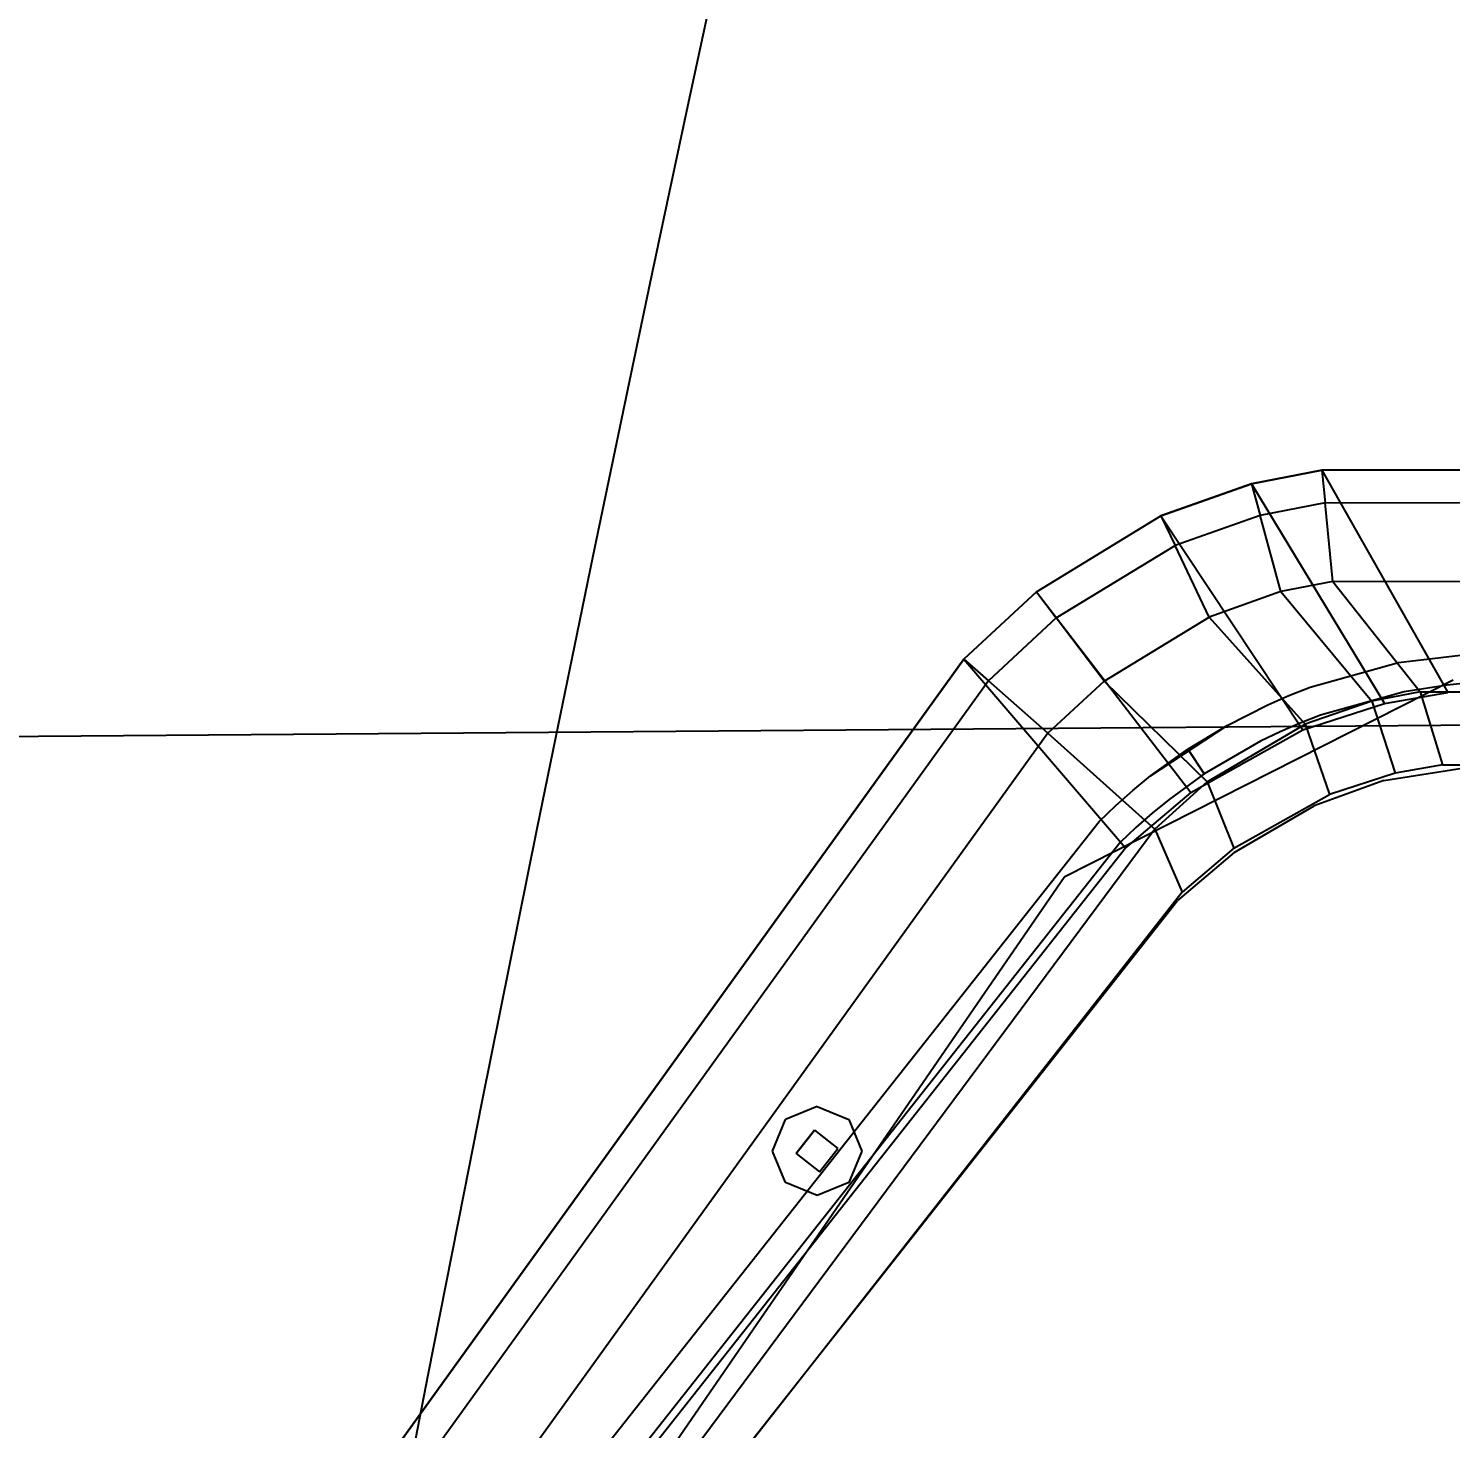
# Model space of a CAD drawing. Extents: x 11992 to 29481, y -6727 to 6811.
# Drawn here: x 19428.4 to 19619.9, y -3030.1 to -2841.5 of the extents above; entities that cross this region are included whole.
import ezdxf

# ---------------------------------------------------------------- set-up
doc = ezdxf.new("R2010")
doc.units = 0
doc.header["$MEASUREMENT"] = 0
doc.layers.get('0').update_dxf_attribs({"color": 8, "linetype": 'CONTINUOUS'})
doc.layers.add('zoylight 5回路', color=4, linetype='CONTINUOUS')

msp = doc.modelspace()

# ---------------------------------------------------------------- linework, layer by layer
for p, q in [((19940.31, -2900.44, -621.44), (19602.58, -2900.99, -621.44)), ((19602.58, -2900.99, -636.44), (19940.31, -2900.44, -636.44)), ((19940.31, -2900.44, -1059.44), (19602.58, -2900.99, -1059.44)), ((19602.58, -2900.99, -1074.44), (19940.31, -2900.44, -1074.44)), ((19940.31, -2900.44, -1497.44), (19602.58, -2900.99, -1497.44)), ((19602.58, -2900.99, -1512.44), (19940.31, -2900.44, -1512.44)), ((19940.31, -2900.44, -1935.44), (19602.58, -2900.99, -1935.44)), ((19602.58, -2900.99, -1950.44), (19940.31, -2900.44, -1950.44)), ((19593.11, -2902.83, -621.44), (19602.58, -2900.99, -621.44)), ((19602.58, -2900.99, -636.44), (19593.11, -2902.83, -636.44)), ((19593.11, -2902.83, -1059.44), (19602.58, -2900.99, -1059.44)), ((19602.58, -2900.99, -1074.44), (19593.11, -2902.83, -1074.44)), ((19593.11, -2902.83, -1497.44), (19602.58, -2900.99, -1497.44)), ((19602.58, -2900.99, -1512.44), (19593.11, -2902.83, -1512.44)), ((19593.11, -2902.83, -1935.44), (19602.58, -2900.99, -1935.44)), ((19602.58, -2900.99, -1950.44), (19593.11, -2902.83, -1950.44)), ((19602.58, -2900.99, -621.44), (19619.56, -2930.92, -621.44)), ((19602.58, -2900.99, -636.44), (19603.01, -2905.38, -647.04)), ((19602.58, -2900.99, -621.44), (19602.58, -2900.99, -636.44)), ((19602.58, -2900.99, -1059.44), (19619.56, -2930.92, -1059.44)), ((19602.58, -2900.99, -1074.44), (19603.01, -2905.38, -1085.04)), ((19602.58, -2900.99, -1059.44), (19602.58, -2900.99, -1074.44)), ((19602.58, -2900.99, -1497.44), (19619.56, -2930.92, -1497.44)), ((19602.58, -2900.99, -1512.44), (19603.01, -2905.38, -1523.04)), ((19602.58, -2900.99, -1497.44), (19602.58, -2900.99, -1512.44)), ((19602.58, -2900.99, -1935.44), (19619.56, -2930.92, -1935.44)), ((19602.58, -2900.99, -1950.44), (19603.01, -2905.38, -1961.04)), ((19602.58, -2900.99, -1935.44), (19602.58, -2900.99, -1950.44)), ((19580.92, -2907.15, -621.44), (19593.11, -2902.83, -621.44)), ((19593.11, -2902.83, -636.44), (19580.92, -2907.15, -636.44)), ((19580.92, -2907.15, -1059.44), (19593.11, -2902.83, -1059.44)), ((19593.11, -2902.83, -1074.44), (19580.92, -2907.15, -1074.44)), ((19580.92, -2907.15, -1497.44), (19593.11, -2902.83, -1497.44)), ((19593.11, -2902.83, -1512.44), (19580.92, -2907.15, -1512.44)), ((19580.92, -2907.15, -1935.44), (19593.11, -2902.83, -1935.44)), ((19593.11, -2902.83, -1950.44), (19580.92, -2907.15, -1950.44)), ((19593.11, -2902.83, -621.44), (19611.03, -2932.43, -621.44)), ((19593.11, -2902.83, -636.44), (19594.27, -2907.08, -647.04)), ((19593.11, -2902.83, -621.44), (19593.11, -2902.83, -636.44)), ((19593.11, -2902.83, -1059.44), (19611.03, -2932.43, -1059.44)), ((19593.11, -2902.83, -1074.44), (19594.27, -2907.08, -1085.04)), ((19593.11, -2902.83, -1059.44), (19593.11, -2902.83, -1074.44)), ((19593.11, -2902.83, -1497.44), (19611.03, -2932.43, -1497.44)), ((19593.11, -2902.83, -1512.44), (19594.27, -2907.08, -1523.04)), ((19593.11, -2902.83, -1497.44), (19593.11, -2902.83, -1512.44)), ((19593.11, -2902.83, -1935.44), (19611.03, -2932.43, -1935.44)), ((19593.11, -2902.83, -1950.44), (19594.27, -2907.08, -1961.04)), ((19593.11, -2902.83, -1935.44), (19593.11, -2902.83, -1950.44)), ((19603.01, -2905.38, -647.04), (19594.27, -2907.08, -647.04)), ((19603.01, -2905.38, -1085.04), (19594.27, -2907.08, -1085.04)), ((19603.01, -2905.38, -1523.04), (19594.27, -2907.08, -1523.04)), ((19603.01, -2905.38, -1961.04), (19594.27, -2907.08, -1961.04)), ((19603.01, -2905.38, -647.04), (19940.03, -2904.84, -647.04)), ((19603.01, -2905.38, -1085.04), (19940.03, -2904.84, -1085.04)), ((19603.01, -2905.38, -1523.04), (19940.03, -2904.84, -1523.04)), ((19603.01, -2905.38, -1961.04), (19940.03, -2904.84, -1961.04)), ((19604.04, -2915.99, -651.44), (19603.01, -2905.38, -647.04)), ((19604.04, -2915.99, -1089.44), (19603.01, -2905.38, -1085.04)), ((19604.04, -2915.99, -1527.44), (19603.01, -2905.38, -1523.04)), ((19604.04, -2915.99, -1965.44), (19603.01, -2905.38, -1961.04)), ((19564.15, -2917.38, -621.44), (19580.92, -2907.15, -621.44)), ((19564.15, -2917.38, -636.44), (19580.92, -2907.15, -636.44)), ((19564.15, -2917.38, -1059.44), (19580.92, -2907.15, -1059.44)), ((19564.15, -2917.38, -1074.44), (19580.92, -2907.15, -1074.44)), ((19564.15, -2917.38, -1497.44), (19580.92, -2907.15, -1497.44)), ((19564.15, -2917.38, -1512.44), (19580.92, -2907.15, -1512.44)), ((19564.15, -2917.38, -1935.44), (19580.92, -2907.15, -1935.44)), ((19564.15, -2917.38, -1950.44), (19580.92, -2907.15, -1950.44)), ((19580.92, -2907.15, -621.44), (19600.04, -2935.98, -621.44)), ((19580.92, -2907.15, -636.44), (19582.82, -2911.14, -647.04)), ((19580.92, -2907.15, -621.44), (19580.92, -2907.15, -636.44)), ((19580.92, -2907.15, -1059.44), (19600.04, -2935.98, -1059.44)), ((19580.92, -2907.15, -1074.44), (19582.82, -2911.14, -1085.04)), ((19580.92, -2907.15, -1059.44), (19580.92, -2907.15, -1074.44)), ((19580.92, -2907.15, -1497.44), (19600.04, -2935.98, -1497.44)), ((19580.92, -2907.15, -1512.44), (19582.82, -2911.14, -1523.04)), ((19580.92, -2907.15, -1497.44), (19580.92, -2907.15, -1512.44)), ((19580.92, -2907.15, -1935.44), (19600.04, -2935.98, -1935.44)), ((19580.92, -2907.15, -1950.44), (19582.82, -2911.14, -1961.04)), ((19580.92, -2907.15, -1935.44), (19580.92, -2907.15, -1950.44)), ((19594.27, -2907.08, -647.04), (19582.82, -2911.14, -647.04)), ((19594.27, -2907.08, -1085.04), (19582.82, -2911.14, -1085.04)), ((19594.27, -2907.08, -1523.04), (19582.82, -2911.14, -1523.04)), ((19594.27, -2907.08, -1961.04), (19582.82, -2911.14, -1961.04)), ((19597.07, -2917.35, -651.44), (19594.27, -2907.08, -647.04)), ((19597.07, -2917.35, -1089.44), (19594.27, -2907.08, -1085.04)), ((19597.07, -2917.35, -1527.44), (19594.27, -2907.08, -1523.04)), ((19597.07, -2917.35, -1965.44), (19594.27, -2907.08, -1961.04)), ((19566.82, -2920.9, -647.04), (19582.82, -2911.14, -647.04)), ((19566.82, -2920.9, -1085.04), (19582.82, -2911.14, -1085.04)), ((19566.82, -2920.9, -1523.04), (19582.82, -2911.14, -1523.04)), ((19566.82, -2920.9, -1961.04), (19582.82, -2911.14, -1961.04)), ((19587.4, -2920.77, -651.44), (19582.82, -2911.14, -647.04)), ((19587.4, -2920.77, -1089.44), (19582.82, -2911.14, -1085.04)), ((19587.4, -2920.77, -1527.44), (19582.82, -2911.14, -1523.04)), ((19587.4, -2920.77, -1965.44), (19582.82, -2911.14, -1961.04)), ((19604.04, -2915.99, -651.44), (19597.07, -2917.35, -651.44)), ((19604.04, -2915.99, -1089.44), (19597.07, -2917.35, -1089.44)), ((19604.04, -2915.99, -1527.44), (19597.07, -2917.35, -1527.44)), ((19604.04, -2915.99, -1965.44), (19597.07, -2917.35, -1965.44)), ((19604.04, -2915.99, -651.44), (19939.35, -2915.45, -651.44)), ((19604.04, -2915.99, -1089.44), (19939.35, -2915.45, -1089.44)), ((19604.04, -2915.99, -1527.44), (19939.35, -2915.45, -1527.44)), ((19604.04, -2915.99, -1965.44), (19939.35, -2915.45, -1965.44)), ((19604.04, -2915.99, -651.44), (19615.81, -2930.87, -651.44)), ((19604.04, -2915.99, -1089.44), (19615.81, -2930.87, -1089.44)), ((19604.04, -2915.99, -1527.44), (19615.81, -2930.87, -1527.44)), ((19604.04, -2915.99, -1965.44), (19615.81, -2930.87, -1965.44)), ((19564.15, -2917.38, -621.44), (19554.38, -2926.46, -621.44)), ((19564.15, -2917.38, -636.44), (19554.38, -2926.46, -636.44)), ((19564.15, -2917.38, -1059.44), (19554.38, -2926.46, -1059.44)), ((19564.15, -2917.38, -1074.44), (19554.38, -2926.46, -1074.44)), ((19564.15, -2917.38, -1497.44), (19554.38, -2926.46, -1497.44)), ((19564.15, -2917.38, -1512.44), (19554.38, -2926.46, -1512.44)), ((19564.15, -2917.38, -1935.44), (19554.38, -2926.46, -1935.44)), ((19564.15, -2917.38, -1950.44), (19554.38, -2926.46, -1950.44)), ((19564.15, -2917.38, -621.44), (19584.93, -2944.39, -621.44)), ((19564.15, -2917.38, -636.44), (19566.82, -2920.9, -647.04)), ((19564.15, -2917.38, -621.44), (19564.15, -2917.38, -636.44)), ((19564.15, -2917.38, -1059.44), (19584.93, -2944.39, -1059.44)), ((19564.15, -2917.38, -1074.44), (19566.82, -2920.9, -1085.04)), ((19564.15, -2917.38, -1059.44), (19564.15, -2917.38, -1074.44)), ((19564.15, -2917.38, -1497.44), (19584.93, -2944.39, -1497.44)), ((19564.15, -2917.38, -1512.44), (19566.82, -2920.9, -1523.04)), ((19564.15, -2917.38, -1497.44), (19564.15, -2917.38, -1512.44)), ((19564.15, -2917.38, -1935.44), (19584.93, -2944.39, -1935.44)), ((19564.15, -2917.38, -1950.44), (19566.82, -2920.9, -1961.04)), ((19564.15, -2917.38, -1935.44), (19564.15, -2917.38, -1950.44)), ((19597.07, -2917.35, -651.44), (19587.4, -2920.77, -651.44)), ((19597.07, -2917.35, -1089.44), (19587.4, -2920.77, -1089.44)), ((19597.07, -2917.35, -1527.44), (19587.4, -2920.77, -1527.44)), ((19597.07, -2917.35, -1965.44), (19587.4, -2920.77, -1965.44)), ((19597.07, -2917.35, -651.44), (19609.33, -2932.1, -651.44)), ((19597.07, -2917.35, -1089.44), (19609.33, -2932.1, -1089.44)), ((19597.07, -2917.35, -1527.44), (19609.33, -2932.1, -1527.44)), ((19597.07, -2917.35, -1965.44), (19609.33, -2932.1, -1965.44)), ((21679.61, -2919.41, 329.57), (19099.61, -2939.41, 329.57)), ((21679.61, -2919.41, -40.43), (19099.61, -2939.41, -40.43)), ((19566.82, -2920.9, -647.04), (19557.69, -2929.38, -647.04)), ((19566.82, -2920.9, -1085.04), (19557.69, -2929.38, -1085.04)), ((19566.82, -2920.9, -1523.04), (19557.69, -2929.38, -1523.04)), ((19566.82, -2920.9, -1961.04), (19557.69, -2929.38, -1961.04)), ((19573.25, -2929.4, -651.44), (19566.82, -2920.9, -647.04)), ((19573.25, -2929.4, -1089.44), (19566.82, -2920.9, -1085.04)), ((19573.25, -2929.4, -1527.44), (19566.82, -2920.9, -1523.04)), ((19573.25, -2929.4, -1965.44), (19566.82, -2920.9, -1961.04)), ((19573.25, -2929.4, -651.44), (19587.4, -2920.77, -651.44)), ((19573.25, -2929.4, -1089.44), (19587.4, -2920.77, -1089.44)), ((19573.25, -2929.4, -1527.44), (19587.4, -2920.77, -1527.44)), ((19573.25, -2929.4, -1965.44), (19587.4, -2920.77, -1965.44)), ((19587.4, -2920.77, -651.44), (19600.32, -2935.19, -651.44)), ((19587.4, -2920.77, -1089.44), (19600.32, -2935.19, -1089.44)), ((19587.4, -2920.77, -1527.44), (19600.32, -2935.19, -1527.44)), ((19587.4, -2920.77, -1965.44), (19600.32, -2935.19, -1965.44)), ((19612.88, -2926.91, -502.43), (19625.12, -2925.47, -502.43)), ((19612.88, -2926.91, -506.43), (19625.12, -2925.47, -506.43)), ((19612.88, -2926.91, -940.43), (19625.12, -2925.47, -940.43)), ((19612.88, -2926.91, -944.43), (19625.12, -2925.47, -944.43)), ((19612.88, -2926.91, -1378.43), (19625.12, -2925.47, -1378.43)), ((19612.88, -2926.91, -1382.43), (19625.12, -2925.47, -1382.43)), ((19476.9, -3034.06, -621.44), (19554.38, -2926.46, -621.44)), ((19554.38, -2926.46, -636.44), (19476.9, -3034.06, -636.44)), ((19476.9, -3034.06, -1059.44), (19554.38, -2926.46, -1059.44)), ((19554.38, -2926.46, -1074.44), (19476.9, -3034.06, -1074.44)), ((19476.9, -3034.06, -1497.44), (19554.38, -2926.46, -1497.44)), ((19554.38, -2926.46, -1512.44), (19476.9, -3034.06, -1512.44)), ((19476.9, -3034.06, -1935.44), (19554.38, -2926.46, -1935.44)), ((19554.38, -2926.46, -1950.44), (19476.9, -3034.06, -1950.44)), ((19554.38, -2926.46, -621.44), (19576.12, -2951.85, -621.44)), ((19554.38, -2926.46, -636.44), (19557.69, -2929.38, -647.04)), ((19554.38, -2926.46, -621.44), (19554.38, -2926.46, -636.44)), ((19554.38, -2926.46, -1059.44), (19576.12, -2951.85, -1059.44)), ((19554.38, -2926.46, -1074.44), (19557.69, -2929.38, -1085.04)), ((19554.38, -2926.46, -1059.44), (19554.38, -2926.46, -1074.44)), ((19554.38, -2926.46, -1497.44), (19576.12, -2951.85, -1497.44)), ((19554.38, -2926.46, -1512.44), (19557.69, -2929.38, -1523.04)), ((19554.38, -2926.46, -1497.44), (19554.38, -2926.46, -1512.44)), ((19554.38, -2926.46, -1935.44), (19576.12, -2951.85, -1935.44)), ((19554.38, -2926.46, -1950.44), (19557.69, -2929.38, -1961.04)), ((19554.38, -2926.46, -1935.44), (19554.38, -2926.46, -1950.44)), ((19601.01, -2930.24, -502.43), (19612.88, -2926.91, -502.43)), ((19601.01, -2930.24, -506.43), (19612.88, -2926.91, -506.43)), ((19601.01, -2930.24, -940.43), (19612.88, -2926.91, -940.43)), ((19601.01, -2930.24, -944.43), (19612.88, -2926.91, -944.43)), ((19601.01, -2930.24, -1378.43), (19612.88, -2926.91, -1378.43)), ((19601.01, -2930.24, -1382.43), (19612.88, -2926.91, -1382.43)), ((19612.88, -2926.91, -502.43), (19612.88, -2926.91, -506.43)), ((19612.88, -2926.91, -940.43), (19612.88, -2926.91, -944.43)), ((19612.88, -2926.91, -1378.43), (19612.88, -2926.91, -1382.43)), ((19557.69, -2929.38, -647.04), (19480.76, -3036.22, -647.04)), ((19557.69, -2929.38, -1085.04), (19480.76, -3036.22, -1085.04)), ((19557.69, -2929.38, -1523.04), (19480.76, -3036.22, -1523.04)), ((19557.69, -2929.38, -1961.04), (19480.76, -3036.22, -1961.04)), ((19565.68, -2936.43, -651.44), (19557.69, -2929.38, -647.04)), ((19565.68, -2936.43, -1089.44), (19557.69, -2929.38, -1085.04)), ((19565.68, -2936.43, -1527.44), (19557.69, -2929.38, -1523.04)), ((19565.68, -2936.43, -1965.44), (19557.69, -2929.38, -1961.04)), ((19573.25, -2929.4, -651.44), (19565.68, -2936.43, -651.44)), ((19573.25, -2929.4, -1089.44), (19565.68, -2936.43, -1089.44)), ((19573.25, -2929.4, -1527.44), (19565.68, -2936.43, -1527.44)), ((19573.25, -2929.4, -1965.44), (19565.68, -2936.43, -1965.44)), ((19620.26, -2929.28, -1934.94), (19567.88, -2955.79, -1934.94)), ((19620.26, -2929.28, -1527.94), (19567.88, -2955.79, -1527.94)), ((19573.25, -2929.4, -651.44), (19587.15, -2942.98, -651.44)), ((19573.25, -2929.4, -1089.44), (19587.15, -2942.98, -1089.44)), ((19573.25, -2929.4, -1527.44), (19587.15, -2942.98, -1527.44)), ((19573.25, -2929.4, -1965.44), (19587.15, -2942.98, -1965.44)), ((19595.31, -2932.59, -502.43), (19598.14, -2931.36, -502.43)), ((19595.31, -2932.59, -506.43), (19598.14, -2931.36, -506.43)), ((19595.31, -2932.59, -940.43), (19598.14, -2931.36, -940.43)), ((19595.31, -2932.59, -944.43), (19598.14, -2931.36, -944.43)), ((19595.31, -2932.59, -1378.43), (19598.14, -2931.36, -1378.43)), ((19595.31, -2932.59, -1382.43), (19598.14, -2931.36, -1382.43)), ((19598.14, -2931.36, -502.43), (19601.01, -2930.24, -502.43)), ((19598.14, -2931.36, -506.43), (19601.01, -2930.24, -506.43)), ((19598.14, -2931.36, -940.43), (19601.01, -2930.24, -940.43)), ((19598.14, -2931.36, -944.43), (19601.01, -2930.24, -944.43)), ((19598.14, -2931.36, -1378.43), (19601.01, -2930.24, -1378.43)), ((19598.14, -2931.36, -1382.43), (19601.01, -2930.24, -1382.43)), ((19601.01, -2930.24, -502.43), (19601.01, -2930.24, -506.43)), ((19601.01, -2930.24, -940.43), (19601.01, -2930.24, -944.43)), ((19601.01, -2930.24, -1378.43), (19601.01, -2930.24, -1382.43)), ((19613.66, -2930.84, -502.43), (19602.39, -2934, -502.43)), ((19613.66, -2930.84, -506.43), (19602.39, -2934, -506.43)), ((19613.66, -2930.84, -940.43), (19602.39, -2934, -940.43)), ((19613.66, -2930.84, -944.43), (19602.39, -2934, -944.43)), ((19613.66, -2930.84, -1378.43), (19602.39, -2934, -1378.43)), ((19613.66, -2930.84, -1382.43), (19602.39, -2934, -1382.43)), ((19615.81, -2930.87, -651.44), (19609.33, -2932.1, -651.44)), ((19615.81, -2930.87, -1089.44), (19609.33, -2932.1, -1089.44)), ((19615.81, -2930.87, -1527.44), (19609.33, -2932.1, -1527.44)), ((19615.81, -2930.87, -1965.44), (19609.33, -2932.1, -1965.44)), ((19611.03, -2932.43, -621.44), (19619.56, -2930.92, -621.44)), ((19611.03, -2932.43, -621.44), (19619.56, -2930.92, -621.44)), ((19611.03, -2932.43, -1059.44), (19619.56, -2930.92, -1059.44)), ((19611.03, -2932.43, -1059.44), (19619.56, -2930.92, -1059.44)), ((19611.03, -2932.43, -1497.44), (19619.56, -2930.92, -1497.44)), ((19611.03, -2932.43, -1497.44), (19619.56, -2930.92, -1497.44)), ((19611.03, -2932.43, -1935.44), (19619.56, -2930.92, -1935.44)), ((19611.03, -2932.43, -1935.44), (19619.56, -2930.92, -1935.44)), ((19619.44, -2929.93, -502.43), (19613.66, -2930.84, -502.43)), ((19619.44, -2929.93, -506.43), (19613.66, -2930.84, -506.43)), ((19619.44, -2929.93, -940.43), (19613.66, -2930.84, -940.43)), ((19619.44, -2929.93, -944.43), (19613.66, -2930.84, -944.43)), ((19619.44, -2929.93, -1378.43), (19613.66, -2930.84, -1378.43)), ((19619.44, -2929.93, -1382.43), (19613.66, -2930.84, -1382.43)), ((19613.66, -2930.84, -502.43), (19613.66, -2930.84, -506.43)), ((19613.66, -2930.84, -940.43), (19613.66, -2930.84, -944.43)), ((19613.66, -2930.84, -1378.43), (19613.66, -2930.84, -1382.43)), ((19615.81, -2930.87, -651.44), (19927.97, -2930.38, -651.44)), ((19615.81, -2930.87, -1089.44), (19927.97, -2930.38, -1089.44)), ((19615.81, -2930.87, -1527.44), (19927.97, -2930.38, -1527.44)), ((19615.81, -2930.87, -1965.44), (19927.97, -2930.38, -1965.44)), ((19615.81, -2930.87, -651.44), (19618.82, -2940.67, -634.44)), ((19615.81, -2930.87, -1089.44), (19618.82, -2940.68, -1072.44)), ((19615.81, -2930.87, -1527.44), (19618.82, -2940.68, -1510.44)), ((19615.81, -2930.87, -1965.44), (19618.82, -2940.68, -1948.44)), ((19622.35, -2929.64, -502.43), (19619.44, -2929.93, -502.43)), ((19622.35, -2929.64, -506.43), (19619.44, -2929.93, -506.43)), ((19622.35, -2929.64, -940.43), (19619.44, -2929.93, -940.43)), ((19622.35, -2929.64, -944.43), (19619.44, -2929.93, -944.43)), ((19622.35, -2929.64, -1378.43), (19619.44, -2929.93, -1378.43)), ((19622.35, -2929.64, -1382.43), (19619.44, -2929.93, -1382.43)), ((19619.44, -2929.93, -502.43), (19619.44, -2929.93, -506.43)), ((19619.44, -2929.93, -940.43), (19619.44, -2929.93, -944.43)), ((19619.44, -2929.93, -1378.43), (19619.44, -2929.93, -1382.43)), ((19923.93, -2930.47, -621.44), (19619.56, -2930.92, -621.44)), ((19923.93, -2930.47, -621.44), (19619.56, -2930.92, -621.44)), ((19923.93, -2930.47, -1059.44), (19619.56, -2930.92, -1059.44)), ((19923.93, -2930.47, -1059.44), (19619.56, -2930.92, -1059.44)), ((19923.93, -2930.47, -1497.44), (19619.56, -2930.92, -1497.44)), ((19923.93, -2930.47, -1497.44), (19619.56, -2930.92, -1497.44)), ((19923.93, -2930.47, -1935.44), (19619.56, -2930.92, -1935.44)), ((19923.93, -2930.47, -1935.44), (19619.56, -2930.92, -1935.44)), ((19589.81, -2935.37, -502.43), (19595.31, -2932.59, -502.43)), ((19589.81, -2935.37, -506.43), (19595.31, -2932.59, -506.43)), ((19589.81, -2935.37, -940.43), (19595.31, -2932.59, -940.43)), ((19589.81, -2935.37, -944.43), (19595.31, -2932.59, -944.43)), ((19589.81, -2935.37, -1378.43), (19595.31, -2932.59, -1378.43)), ((19589.81, -2935.37, -1382.43), (19595.31, -2932.59, -1382.43)), ((19600.04, -2935.98, -621.44), (19611.03, -2932.43, -621.44)), ((19600.04, -2935.98, -621.44), (19611.03, -2932.43, -621.44)), ((19600.04, -2935.98, -1059.44), (19611.03, -2932.43, -1059.44)), ((19600.04, -2935.98, -1059.44), (19611.03, -2932.43, -1059.44)), ((19600.04, -2935.98, -1497.44), (19611.03, -2932.43, -1497.44)), ((19600.04, -2935.98, -1497.44), (19611.03, -2932.43, -1497.44)), ((19600.04, -2935.98, -1935.44), (19611.03, -2932.43, -1935.44)), ((19600.04, -2935.98, -1935.44), (19611.03, -2932.43, -1935.44)), ((19609.33, -2932.1, -651.44), (19600.32, -2935.19, -651.44)), ((19609.33, -2932.1, -1089.44), (19600.32, -2935.19, -1089.44)), ((19609.33, -2932.1, -1527.44), (19600.32, -2935.19, -1527.44)), ((19609.33, -2932.1, -1965.44), (19600.32, -2935.19, -1965.44)), ((19609.33, -2932.1, -651.44), (19612.46, -2941.81, -634.44)), ((19609.33, -2932.1, -1089.44), (19612.46, -2941.81, -1072.44)), ((19609.33, -2932.1, -1527.44), (19612.46, -2941.81, -1510.44)), ((19609.33, -2932.1, -1965.44), (19612.46, -2941.81, -1948.44)), ((19587.15, -2942.98, -651.44), (19600.32, -2935.19, -651.44)), ((19587.15, -2942.98, -1089.44), (19600.32, -2935.19, -1089.44)), ((19587.15, -2942.98, -1527.44), (19600.32, -2935.19, -1527.44)), ((19587.15, -2942.98, -1965.44), (19600.32, -2935.19, -1965.44)), ((19599.66, -2935.06, -502.43), (19596.97, -2936.22, -502.43)), ((19599.66, -2935.06, -506.43), (19596.97, -2936.22, -506.43)), ((19599.66, -2935.06, -940.43), (19596.97, -2936.22, -940.43)), ((19599.66, -2935.06, -944.43), (19596.97, -2936.22, -944.43)), ((19599.66, -2935.06, -1378.43), (19596.97, -2936.22, -1378.43)), ((19599.66, -2935.06, -1382.43), (19596.97, -2936.22, -1382.43)), ((19602.39, -2934, -502.43), (19599.66, -2935.06, -502.43)), ((19602.39, -2934, -506.43), (19599.66, -2935.06, -506.43)), ((19602.39, -2934, -940.43), (19599.66, -2935.06, -940.43)), ((19602.39, -2934, -944.43), (19599.66, -2935.06, -944.43)), ((19602.39, -2934, -1378.43), (19599.66, -2935.06, -1378.43)), ((19602.39, -2934, -1382.43), (19599.66, -2935.06, -1382.43)), ((19600.32, -2935.19, -651.44), (19603.63, -2944.68, -634.44)), ((19600.32, -2935.19, -1089.44), (19603.63, -2944.68, -1072.44)), ((19600.32, -2935.19, -1527.44), (19603.63, -2944.68, -1510.44)), ((19600.32, -2935.19, -1965.44), (19603.63, -2944.68, -1948.44)), ((19602.39, -2934, -502.43), (19602.39, -2934, -506.43)), ((19602.39, -2934, -940.43), (19602.39, -2934, -944.43)), ((19602.39, -2934, -1378.43), (19602.39, -2934, -1382.43)), ((19565.68, -2936.43, -651.44), (19490.08, -3041.42, -651.44)), ((19565.68, -2936.43, -1089.44), (19490.08, -3041.42, -1089.44)), ((19565.68, -2936.43, -1527.44), (19490.08, -3041.42, -1527.44)), ((19565.68, -2936.43, -1965.44), (19490.08, -3041.42, -1965.44)), ((19565.68, -2936.43, -651.44), (19580.1, -2949.33, -651.44)), ((19565.68, -2936.43, -1089.44), (19580.1, -2949.33, -1089.44)), ((19565.68, -2936.43, -1527.44), (19580.1, -2949.33, -1527.44)), ((19565.68, -2936.43, -1965.44), (19580.1, -2949.33, -1965.44)), ((19579.53, -2942.18, -502.43), (19589.81, -2935.37, -502.43)), ((19579.53, -2942.18, -940.43), (19589.81, -2935.37, -940.43)), ((19579.53, -2942.18, -1378.43), (19589.81, -2935.37, -1378.43)), ((19584.54, -2938.58, -506.43), (19589.81, -2935.37, -506.43)), ((19584.54, -2938.58, -944.43), (19589.81, -2935.37, -944.43)), ((19584.54, -2938.58, -1382.43), (19589.81, -2935.37, -1382.43)), ((19584.93, -2944.39, -621.44), (19600.04, -2935.98, -621.44)), ((19584.93, -2944.39, -621.44), (19600.04, -2935.98, -621.44)), ((19584.93, -2944.39, -1059.44), (19600.04, -2935.98, -1059.44)), ((19584.93, -2944.39, -1059.44), (19600.04, -2935.98, -1059.44)), ((19584.93, -2944.39, -1497.44), (19600.04, -2935.98, -1497.44)), ((19584.93, -2944.39, -1497.44), (19600.04, -2935.98, -1497.44)), ((19584.93, -2944.39, -1935.44), (19600.04, -2935.98, -1935.44)), ((19584.93, -2944.39, -1935.44), (19600.04, -2935.98, -1935.44)), ((19589.81, -2935.37, -502.43), (19589.81, -2935.37, -506.43)), ((19589.81, -2935.37, -940.43), (19589.81, -2935.37, -944.43)), ((19589.81, -2935.37, -1378.43), (19589.81, -2935.37, -1382.43)), ((19596.97, -2936.22, -502.43), (19594.34, -2937.49, -502.43)), ((19596.97, -2936.22, -506.43), (19594.34, -2937.49, -506.43)), ((19596.97, -2936.22, -940.43), (19594.34, -2937.49, -940.43)), ((19596.97, -2936.22, -944.43), (19594.34, -2937.49, -944.43)), ((19596.97, -2936.22, -1378.43), (19594.34, -2937.49, -1378.43)), ((19596.97, -2936.22, -1382.43), (19594.34, -2937.49, -1382.43)), ((19579.53, -2942.18, -506.43), (19584.54, -2938.58, -506.43)), ((19579.53, -2942.18, -944.43), (19584.54, -2938.58, -944.43)), ((19579.53, -2942.18, -1382.43), (19584.54, -2938.58, -1382.43)), ((19584.54, -2938.58, -506.43), (19586.75, -2941.91, -506.43)), ((19584.54, -2938.58, -944.43), (19586.75, -2941.91, -944.43)), ((19584.54, -2938.58, -1382.43), (19586.75, -2941.91, -1382.43)), ((19594.34, -2937.49, -502.43), (19586.75, -2941.91, -502.43)), ((19594.34, -2937.49, -506.43), (19586.75, -2941.91, -506.43)), ((19594.34, -2937.49, -940.43), (19586.75, -2941.91, -940.43)), ((19594.34, -2937.49, -944.43), (19586.75, -2941.91, -944.43)), ((19594.34, -2937.49, -1378.43), (19586.75, -2941.91, -1378.43)), ((19594.34, -2937.49, -1382.43), (19586.75, -2941.91, -1382.43)), ((19594.34, -2937.49, -502.43), (19594.34, -2937.49, -506.43)), ((19594.34, -2937.49, -940.43), (19594.34, -2937.49, -944.43)), ((19594.34, -2937.49, -1378.43), (19594.34, -2937.49, -1382.43)), ((19610.93, -2942.79, -634.44), (19625.71, -2940.46, -634.44)), ((19610.93, -2942.79, -1072.44), (19625.71, -2940.46, -1072.44)), ((19610.93, -2942.79, -1510.44), (19625.71, -2940.46, -1510.44)), ((19610.93, -2942.79, -1948.44), (19625.71, -2940.46, -1948.44)), ((19618.82, -2940.67, -634.44), (19612.46, -2941.81, -634.44)), ((19618.82, -2940.68, -1072.44), (19612.46, -2941.81, -1072.44)), ((19618.82, -2940.68, -1510.44), (19612.46, -2941.81, -1510.44)), ((19618.82, -2940.68, -1948.44), (19612.46, -2941.81, -1948.44)), ((19618.82, -2940.67, -634.44), (19925.05, -2940.22, -634.44)), ((19618.82, -2940.68, -1072.44), (19925.05, -2940.22, -1072.44)), ((19618.82, -2940.68, -1510.44), (19925.05, -2940.22, -1510.44)), ((19618.82, -2940.68, -1948.44), (19925.05, -2940.22, -1948.44)), ((19577.14, -2944.13, -502.43), (19579.53, -2942.18, -502.43)), ((19577.14, -2944.13, -506.43), (19579.53, -2942.18, -506.43)), ((19577.14, -2944.13, -940.43), (19579.53, -2942.18, -940.43)), ((19577.14, -2944.13, -944.43), (19579.53, -2942.18, -944.43)), ((19577.14, -2944.13, -1378.43), (19579.53, -2942.18, -1378.43)), ((19577.14, -2944.13, -1382.43), (19579.53, -2942.18, -1382.43)), ((19579.53, -2942.18, -502.43), (19579.53, -2942.18, -506.43)), ((19579.53, -2942.18, -940.43), (19579.53, -2942.18, -944.43)), ((19579.53, -2942.18, -1378.43), (19579.53, -2942.18, -1382.43)), ((19587.15, -2942.98, -651.44), (19580.1, -2949.33, -651.44)), ((19587.15, -2942.98, -1089.44), (19580.1, -2949.33, -1089.44)), ((19587.15, -2942.98, -1527.44), (19580.1, -2949.33, -1527.44)), ((19587.15, -2942.98, -1965.44), (19580.1, -2949.33, -1965.44)), ((19586.75, -2941.91, -502.43), (19582, -2945.34, -502.43)), ((19586.75, -2941.91, -506.43), (19582, -2945.34, -506.43)), ((19586.75, -2941.91, -940.43), (19582, -2945.34, -940.43)), ((19586.75, -2941.91, -944.43), (19582, -2945.34, -944.43)), ((19586.75, -2941.91, -1378.43), (19582, -2945.34, -1378.43)), ((19586.75, -2941.91, -1382.43), (19582, -2945.34, -1382.43)), ((19586.75, -2941.91, -502.43), (19586.75, -2941.91, -506.43)), ((19586.75, -2941.91, -940.43), (19586.75, -2941.91, -944.43)), ((19586.75, -2941.91, -1378.43), (19586.75, -2941.91, -1382.43)), ((19587.15, -2942.98, -651.44), (19590.71, -2951.92, -634.44)), ((19587.15, -2942.98, -1089.44), (19590.71, -2951.92, -1072.44)), ((19587.15, -2942.98, -1527.44), (19590.71, -2951.92, -1510.44)), ((19587.15, -2942.98, -1965.44), (19590.71, -2951.92, -1948.44)), ((19610.93, -2942.79, -634.44), (19601.56, -2946.22, -634.44)), ((19610.93, -2942.79, -1072.44), (19601.56, -2946.22, -1072.44)), ((19610.93, -2942.79, -1510.44), (19601.56, -2946.22, -1510.44)), ((19610.93, -2942.79, -1948.44), (19601.56, -2946.22, -1948.44)), ((19612.46, -2941.81, -634.44), (19603.63, -2944.68, -634.44)), ((19612.46, -2941.81, -1072.44), (19603.63, -2944.68, -1072.44)), ((19612.46, -2941.81, -1510.44), (19603.63, -2944.68, -1510.44)), ((19612.46, -2941.81, -1948.44), (19603.63, -2944.68, -1948.44)), ((19574.83, -2946.17, -502.43), (19577.14, -2944.13, -502.43)), ((19574.83, -2946.17, -506.43), (19577.14, -2944.13, -506.43)), ((19574.83, -2946.17, -940.43), (19577.14, -2944.13, -940.43)), ((19574.83, -2946.17, -944.43), (19577.14, -2944.13, -944.43)), ((19574.83, -2946.17, -1378.43), (19577.14, -2944.13, -1378.43)), ((19574.83, -2946.17, -1382.43), (19577.14, -2944.13, -1382.43)), ((19584.93, -2944.39, -621.44), (19576.12, -2951.85, -621.44)), ((19584.93, -2944.39, -621.44), (19576.12, -2951.85, -621.44)), ((19584.93, -2944.39, -1059.44), (19576.12, -2951.85, -1059.44)), ((19584.93, -2944.39, -1059.44), (19576.12, -2951.85, -1059.44)), ((19584.93, -2944.39, -1497.44), (19576.12, -2951.85, -1497.44)), ((19584.93, -2944.39, -1497.44), (19576.12, -2951.85, -1497.44)), ((19584.93, -2944.39, -1935.44), (19576.12, -2951.85, -1935.44)), ((19584.93, -2944.39, -1935.44), (19576.12, -2951.85, -1935.44)), ((19590.71, -2951.92, -634.44), (19603.63, -2944.68, -634.44)), ((19590.71, -2951.92, -1072.44), (19603.63, -2944.68, -1072.44)), ((19590.71, -2951.92, -1510.44), (19603.63, -2944.68, -1510.44)), ((19590.71, -2951.92, -1948.44), (19603.63, -2944.68, -1948.44)), ((19572.6, -2948.3, -502.43), (19574.83, -2946.17, -502.43)), ((19572.6, -2948.3, -506.43), (19574.83, -2946.17, -506.43)), ((19572.6, -2948.3, -940.43), (19574.83, -2946.17, -940.43)), ((19572.6, -2948.3, -944.43), (19574.83, -2946.17, -944.43)), ((19572.6, -2948.3, -1378.43), (19574.83, -2946.17, -1378.43)), ((19572.6, -2948.3, -1382.43), (19574.83, -2946.17, -1382.43)), ((19582, -2945.34, -502.43), (19579.73, -2947.18, -502.43)), ((19582, -2945.34, -506.43), (19579.73, -2947.18, -506.43)), ((19582, -2945.34, -940.43), (19579.73, -2947.18, -940.43)), ((19582, -2945.34, -944.43), (19579.73, -2947.18, -944.43)), ((19582, -2945.34, -1378.43), (19579.73, -2947.18, -1378.43)), ((19582, -2945.34, -1382.43), (19579.73, -2947.18, -1382.43)), ((19582, -2945.34, -502.43), (19582, -2945.34, -506.43)), ((19582, -2945.34, -940.43), (19582, -2945.34, -944.43)), ((19582, -2945.34, -1378.43), (19582, -2945.34, -1382.43)), ((19590.77, -2952.5, -634.44), (19601.56, -2946.22, -634.44)), ((19590.77, -2952.5, -1072.44), (19601.56, -2946.22, -1072.44)), ((19590.77, -2952.5, -1510.44), (19601.56, -2946.22, -1510.44)), ((19590.77, -2952.5, -1948.44), (19601.56, -2946.22, -1948.44)), ((19502.08, -3037.57, -502.43), (19572.6, -2948.3, -502.43)), ((19502.08, -3037.57, -506.43), (19572.6, -2948.3, -506.43)), ((19502.08, -3037.57, -940.43), (19572.6, -2948.3, -940.43)), ((19502.08, -3037.57, -944.43), (19572.6, -2948.3, -944.43)), ((19502.08, -3037.57, -1378.43), (19572.6, -2948.3, -1378.43)), ((19502.08, -3037.57, -1382.43), (19572.6, -2948.3, -1382.43)), ((19572.6, -2948.3, -502.43), (19572.6, -2948.3, -506.43)), ((19572.6, -2948.3, -940.43), (19572.6, -2948.3, -944.43)), ((19572.6, -2948.3, -1378.43), (19572.6, -2948.3, -1382.43)), ((19579.73, -2947.18, -502.43), (19577.53, -2949.12, -502.43)), ((19579.73, -2947.18, -506.43), (19577.53, -2949.12, -506.43)), ((19579.73, -2947.18, -940.43), (19577.53, -2949.12, -940.43)), ((19579.73, -2947.18, -944.43), (19577.53, -2949.12, -944.43)), ((19579.73, -2947.18, -1378.43), (19577.53, -2949.12, -1378.43)), ((19579.73, -2947.18, -1382.43), (19577.53, -2949.12, -1382.43)), ((19580.1, -2949.33, -651.44), (19509.73, -3044.12, -651.44)), ((19580.1, -2949.33, -1089.44), (19509.73, -3044.12, -1089.44)), ((19580.1, -2949.33, -1527.44), (19509.73, -3044.12, -1527.44)), ((19580.1, -2949.33, -1965.44), (19509.73, -3044.12, -1965.44)), ((19577.53, -2949.12, -502.43), (19575.41, -2951.14, -502.43)), ((19577.53, -2949.12, -506.43), (19575.41, -2951.14, -506.43)), ((19577.53, -2949.12, -940.43), (19575.41, -2951.14, -940.43)), ((19577.53, -2949.12, -944.43), (19575.41, -2951.14, -944.43)), ((19577.53, -2949.12, -1378.43), (19575.41, -2951.14, -1378.43)), ((19577.53, -2949.12, -1382.43), (19575.41, -2951.14, -1382.43)), ((19580.1, -2949.33, -651.44), (19583.79, -2957.82, -634.44)), ((19580.1, -2949.33, -1089.44), (19583.79, -2957.82, -1072.44)), ((19580.1, -2949.33, -1527.44), (19583.79, -2957.82, -1510.44)), ((19580.1, -2949.33, -1965.44), (19583.79, -2957.82, -1948.44)), ((19575.41, -2951.14, -502.43), (19505.45, -3039.76, -502.43)), ((19575.41, -2951.14, -506.43), (19505.45, -3039.76, -506.43)), ((19575.41, -2951.14, -940.43), (19505.45, -3039.76, -940.43)), ((19575.41, -2951.14, -944.43), (19505.45, -3039.76, -944.43)), ((19575.41, -2951.14, -1378.43), (19505.45, -3039.76, -1378.43)), ((19575.41, -2951.14, -1382.43), (19505.45, -3039.76, -1382.43)), ((19506.29, -3040.31, -621.44), (19576.12, -2951.85, -621.44)), ((19506.29, -3040.31, -621.44), (19576.12, -2951.85, -621.44)), ((19506.29, -3040.31, -1059.44), (19576.12, -2951.85, -1059.44)), ((19506.29, -3040.31, -1059.44), (19576.12, -2951.85, -1059.44)), ((19506.29, -3040.31, -1497.44), (19576.12, -2951.85, -1497.44)), ((19506.29, -3040.31, -1497.44), (19576.12, -2951.85, -1497.44)), ((19506.29, -3040.31, -1935.44), (19576.12, -2951.85, -1935.44)), ((19506.29, -3040.31, -1935.44), (19576.12, -2951.85, -1935.44)), ((19575.41, -2951.14, -502.43), (19575.41, -2951.14, -506.43)), ((19575.41, -2951.14, -940.43), (19575.41, -2951.14, -944.43)), ((19575.41, -2951.14, -1378.43), (19575.41, -2951.14, -1382.43)), ((19590.77, -2952.5, -634.44), (19583.15, -2958.95, -634.44)), ((19590.77, -2952.5, -1072.44), (19583.15, -2958.95, -1072.44)), ((19590.77, -2952.5, -1510.44), (19583.15, -2958.95, -1510.44)), ((19590.77, -2952.5, -1948.44), (19583.15, -2958.95, -1948.44)), ((19590.71, -2951.92, -634.44), (19583.79, -2957.82, -634.44)), ((19590.71, -2951.92, -1072.44), (19583.79, -2957.82, -1072.44)), ((19590.71, -2951.92, -1510.44), (19583.79, -2957.82, -1510.44)), ((19590.71, -2951.92, -1948.44), (19583.79, -2957.82, -1948.44)), ((19513.04, -3035.54, -1527.94), (19567.88, -2955.79, -1527.94)), ((19513.04, -3035.54, -1934.94), (19567.88, -2955.79, -1934.94)), ((19567.88, -2955.79, -1934.94), (19567.88, -2955.79, -1527.94)), ((19583.79, -2957.82, -634.44), (19514.75, -3045.9, -634.44)), ((19583.79, -2957.82, -1072.44), (19514.75, -3045.9, -1072.44)), ((19583.79, -2957.82, -1510.44), (19514.75, -3045.9, -1510.44)), ((19583.79, -2957.82, -1948.44), (19514.75, -3045.9, -1948.44)), ((19514.36, -3046.21, -634.44), (19583.15, -2958.95, -634.44)), ((19514.36, -3046.21, -1072.44), (19583.15, -2958.95, -1072.44)), ((19514.36, -3046.21, -1510.44), (19583.15, -2958.95, -1510.44)), ((19514.36, -3046.21, -1948.44), (19583.15, -2958.95, -1948.44)), ((19534.62, -2986.69, -621.43), (19530.38, -2988.45, -621.43)), ((19534.62, -2986.69, -617.43), (19530.38, -2988.45, -617.43)), ((19534.62, -2986.69, -1059.43), (19530.38, -2988.45, -1059.43)), ((19534.62, -2986.69, -1055.43), (19530.38, -2988.45, -1055.43)), ((19534.62, -2986.69, -1497.43), (19530.38, -2988.45, -1497.43)), ((19534.62, -2986.69, -1493.43), (19530.38, -2988.45, -1493.43)), ((19534.62, -2986.69, -621.43), (19534.62, -2986.69, -617.43)), ((19534.62, -2986.69, -617.43), (19538.87, -2988.45, -617.43)), ((19534.62, -2986.69, -621.43), (19538.87, -2988.45, -621.43)), ((19534.62, -2986.69, -1059.43), (19534.62, -2986.69, -1055.43)), ((19534.62, -2986.69, -1055.43), (19538.87, -2988.45, -1055.43)), ((19534.62, -2986.69, -1059.43), (19538.87, -2988.45, -1059.43)), ((19534.62, -2986.69, -1497.43), (19534.62, -2986.69, -1493.43)), ((19534.62, -2986.69, -1493.43), (19538.87, -2988.45, -1493.43)), ((19534.62, -2986.69, -1497.43), (19538.87, -2988.45, -1497.43)), ((19528.62, -2992.7, -621.43), (19530.38, -2988.45, -621.43)), ((19528.62, -2992.7, -617.43), (19530.38, -2988.45, -617.43)), ((19528.62, -2992.7, -1059.43), (19530.38, -2988.45, -1059.43)), ((19528.62, -2992.7, -1055.43), (19530.38, -2988.45, -1055.43)), ((19528.62, -2992.7, -1497.43), (19530.38, -2988.45, -1497.43)), ((19528.62, -2992.7, -1493.43), (19530.38, -2988.45, -1493.43)), ((19530.38, -2988.45, -621.43), (19530.38, -2988.45, -617.43)), ((19530.38, -2988.45, -1059.43), (19530.38, -2988.45, -1055.43)), ((19530.38, -2988.45, -1497.43), (19530.38, -2988.45, -1493.43)), ((19538.87, -2988.45, -621.43), (19538.87, -2988.45, -617.43)), ((19538.87, -2988.45, -617.43), (19540.62, -2992.7, -617.43)), ((19538.87, -2988.45, -621.43), (19540.62, -2992.7, -621.43)), ((19538.87, -2988.45, -1059.43), (19538.87, -2988.45, -1055.43)), ((19538.87, -2988.45, -1055.43), (19540.62, -2992.7, -1055.43)), ((19538.87, -2988.45, -1059.43), (19540.62, -2992.7, -1059.43)), ((19538.87, -2988.45, -1497.43), (19538.87, -2988.45, -1493.43)), ((19538.87, -2988.45, -1493.43), (19540.62, -2992.7, -1493.43)), ((19538.87, -2988.45, -1497.43), (19540.62, -2992.7, -1497.43)), ((19531.82, -2993.04, -502.43), (19534.28, -2989.89, -502.43)), ((19534.28, -2989.89, -617.43), (19531.82, -2993.04, -617.43)), ((19531.82, -2993.04, -940.43), (19534.28, -2989.89, -940.43)), ((19534.28, -2989.89, -1055.43), (19531.82, -2993.04, -1055.43)), ((19531.82, -2993.04, -1378.43), (19534.28, -2989.89, -1378.43)), ((19534.28, -2989.89, -1493.43), (19531.82, -2993.04, -1493.43)), ((19534.28, -2989.89, -502.43), (19534.28, -2989.89, -617.43)), ((19534.28, -2989.89, -502.43), (19537.43, -2992.35, -502.43)), ((19534.28, -2989.89, -617.43), (19537.43, -2992.35, -617.43)), ((19534.28, -2989.89, -940.43), (19534.28, -2989.89, -1055.43)), ((19534.28, -2989.89, -940.43), (19537.43, -2992.35, -940.43)), ((19534.28, -2989.89, -1055.43), (19537.43, -2992.35, -1055.43)), ((19534.28, -2989.89, -1378.43), (19534.28, -2989.89, -1493.43)), ((19534.28, -2989.89, -1378.43), (19537.43, -2992.35, -1378.43)), ((19534.28, -2989.89, -1493.43), (19537.43, -2992.35, -1493.43)), ((19530.38, -2996.94, -621.43), (19528.62, -2992.7, -621.43)), ((19530.38, -2996.94, -617.43), (19528.62, -2992.7, -617.43)), ((19528.62, -2992.7, -621.43), (19528.62, -2992.7, -617.43)), ((19530.38, -2996.94, -1059.43), (19528.62, -2992.7, -1059.43)), ((19530.38, -2996.94, -1055.43), (19528.62, -2992.7, -1055.43)), ((19528.62, -2992.7, -1059.43), (19528.62, -2992.7, -1055.43)), ((19530.38, -2996.94, -1497.43), (19528.62, -2992.7, -1497.43)), ((19530.38, -2996.94, -1493.43), (19528.62, -2992.7, -1493.43)), ((19528.62, -2992.7, -1497.43), (19528.62, -2992.7, -1493.43)), ((19534.96, -2995.5, -502.43), (19537.43, -2992.35, -502.43)), ((19534.96, -2995.5, -617.43), (19537.43, -2992.35, -617.43)), ((19534.96, -2995.5, -940.43), (19537.43, -2992.35, -940.43)), ((19534.96, -2995.5, -1055.43), (19537.43, -2992.35, -1055.43)), ((19534.96, -2995.5, -1378.43), (19537.43, -2992.35, -1378.43)), ((19534.96, -2995.5, -1493.43), (19537.43, -2992.35, -1493.43)), ((19537.43, -2992.35, -502.43), (19537.43, -2992.35, -617.43)), ((19537.43, -2992.35, -940.43), (19537.43, -2992.35, -1055.43)), ((19537.43, -2992.35, -1378.43), (19537.43, -2992.35, -1493.43)), ((19540.62, -2992.7, -621.43), (19538.87, -2996.94, -621.43)), ((19540.62, -2992.7, -617.43), (19538.87, -2996.94, -617.43)), ((19540.62, -2992.7, -1059.43), (19538.87, -2996.94, -1059.43)), ((19540.62, -2992.7, -1055.43), (19538.87, -2996.94, -1055.43)), ((19540.62, -2992.7, -1497.43), (19538.87, -2996.94, -1497.43)), ((19540.62, -2992.7, -1493.43), (19538.87, -2996.94, -1493.43)), ((19540.62, -2992.7, -621.43), (19540.62, -2992.7, -617.43)), ((19540.62, -2992.7, -1059.43), (19540.62, -2992.7, -1055.43)), ((19540.62, -2992.7, -1497.43), (19540.62, -2992.7, -1493.43)), ((19531.82, -2993.04, -502.43), (19531.82, -2993.04, -617.43)), ((19531.82, -2993.04, -502.43), (19534.96, -2995.5, -502.43)), ((19531.82, -2993.04, -617.43), (19534.96, -2995.5, -617.43)), ((19531.82, -2993.04, -940.43), (19531.82, -2993.04, -1055.43)), ((19531.82, -2993.04, -940.43), (19534.96, -2995.5, -940.43)), ((19531.82, -2993.04, -1055.43), (19534.96, -2995.5, -1055.43)), ((19531.82, -2993.04, -1378.43), (19531.82, -2993.04, -1493.43)), ((19531.82, -2993.04, -1378.43), (19534.96, -2995.5, -1378.43)), ((19531.82, -2993.04, -1493.43), (19534.96, -2995.5, -1493.43)), ((19534.96, -2995.5, -502.43), (19534.96, -2995.5, -617.43)), ((19534.96, -2995.5, -940.43), (19534.96, -2995.5, -1055.43)), ((19534.96, -2995.5, -1378.43), (19534.96, -2995.5, -1493.43)), ((19534.62, -2998.7, -621.43), (19530.38, -2996.94, -621.43)), ((19534.62, -2998.7, -617.43), (19530.38, -2996.94, -617.43)), ((19530.38, -2996.94, -621.43), (19530.38, -2996.94, -617.43)), ((19534.62, -2998.7, -1059.43), (19530.38, -2996.94, -1059.43)), ((19534.62, -2998.7, -1055.43), (19530.38, -2996.94, -1055.43)), ((19530.38, -2996.94, -1059.43), (19530.38, -2996.94, -1055.43)), ((19534.62, -2998.7, -1497.43), (19530.38, -2996.94, -1497.43)), ((19534.62, -2998.7, -1493.43), (19530.38, -2996.94, -1493.43)), ((19530.38, -2996.94, -1497.43), (19530.38, -2996.94, -1493.43)), ((19538.87, -2996.94, -621.43), (19534.62, -2998.7, -621.43)), ((19538.87, -2996.94, -617.43), (19534.62, -2998.7, -617.43)), ((19538.87, -2996.94, -1059.43), (19534.62, -2998.7, -1059.43)), ((19538.87, -2996.94, -1055.43), (19534.62, -2998.7, -1055.43)), ((19538.87, -2996.94, -1497.43), (19534.62, -2998.7, -1497.43)), ((19538.87, -2996.94, -1493.43), (19534.62, -2998.7, -1493.43)), ((19538.87, -2996.94, -621.43), (19538.87, -2996.94, -617.43)), ((19538.87, -2996.94, -1059.43), (19538.87, -2996.94, -1055.43)), ((19538.87, -2996.94, -1497.43), (19538.87, -2996.94, -1493.43)), ((19534.62, -2998.7, -621.43), (19534.62, -2998.7, -617.43)), ((19534.62, -2998.7, -1059.43), (19534.62, -2998.7, -1055.43)), ((19534.62, -2998.7, -1497.43), (19534.62, -2998.7, -1493.43))]:
    msp.add_line(p, q)
at = {"layer": 'zoylight 5回路', "linetype": 'Continuous'}
for centre, radius, start, end in [((29681.43, -4718.89), 10601.1, 162.137737, 185.408219), ((29354.04, -4953.98), 10058.93, 166.152531, 184.372772)]:
    msp.add_arc(centre, radius, start, end, dxfattribs=at)

doc.saveas('drawing.dxf')
